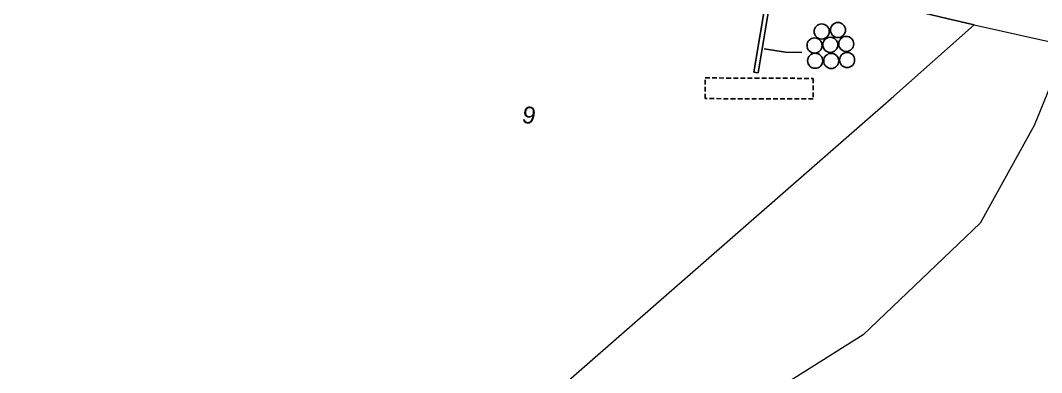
# Model space of a CAD drawing. Header units: metres. Extents: x 311347 to 316656, y 6252667 to 6255486.
# Drawn here: x 314381.4 to 314489.6, y 6254457.7 to 6254494.9 of the extents above; entities that cross this region are included whole.
import ezdxf
from ezdxf.enums import TextEntityAlignment as Align

# ---------------------------------------------------------------- set-up
doc = ezdxf.new("R2010")
doc.units = ezdxf.units.M
doc.linetypes.add('DASHED', pattern=[0.75, 0.5, -0.25])
doc.layers.get('0').update_dxf_attribs({"color": 6})
doc.layers.add('Cadastre Land Parcels_SP_EXT', color=9, linetype='Continuous', lineweight=5)
doc.layers.add('Duct_SP_EXT', color=7, linetype='Continuous')
doc.layers.add('UNKNOWN_FEATURES', color=1, linetype='DASHED', plot=False)
doc.styles.get("Standard").update_dxf_attribs({"font": 'arial.ttf'})

# ---------------------------------------------------------------- blocks, each defined once
blk = doc.blocks.new('DUCT_EXT')
blk.add_circle((0, 0.8), 0.8)
at = {"flags": 1}
blk.add_attdef('Z', (0, 0), '', height=0.2, dxfattribs=at)
at = {"flags": 9}
for tag, p in [('DUCT_CODE', (0, 0)), ('XSECT_TYPE', (0, -0.2)), ('STATE', (0, -0.6)), ('FB_REFERENCE', (0, -0.4)), ('NOTES', (0, -0.8))]:
    blk.add_attdef(tag, text='', height=0.2, dxfattribs=at).set_placement(p, align=Align.MIDDLE_LEFT)

msp = doc.modelspace()

# ---------------------------------------------------------------- linework, layer by layer
at = {"layer": 'Cadastre Land Parcels_SP_EXT', "linetype": 'Continuous'}
msp.add_lwpolyline([(314497.06, 6254523.59), (314485.74, 6254528.98), (314480.72, 6254527.82), (314480.03, 6254525.94), (314479.37, 6254524.04), (314478.74, 6254522.13), (314478.15, 6254520.2), (314477.58, 6254518.26), (314477.06, 6254516.32), (314476.56, 6254514.37), (314476.1, 6254512.4), (314475.67, 6254510.43), (314475.27, 6254508.45), (314474.91, 6254506.47), (314474.58, 6254504.49), (314474.28, 6254502.5), (314474.01, 6254500.5), (314473.78, 6254498.5), (314473.58, 6254496.49), (314474.88, 6254496.27), (314479.61, 6254495.14), (314482.49, 6254494.49), (314492.3, 6254492.29)], dxfattribs=at)
for points in [[(314367.39, 6254453.2), (314372.08, 6254452.11), (314421.44, 6254441.03), (314424.66, 6254443.85), (314473.97, 6254486.91), (314482.49, 6254494.49), (314479.61, 6254495.14), (314474.88, 6254496.27), (314473.58, 6254496.49), (314459.29, 6254499.71), (314428.36, 6254506.67), (314408.84, 6254511.06), (314381.41, 6254517.32), (314367.39, 6254453.2)], [(314558.11, 6254477.54), (314493.15, 6254492.1), (314492.3, 6254492.29), (314488.85, 6254483.82), (314483.12, 6254473.46), (314470.73, 6254461.63), (314457.95, 6254453.59), (314445.16, 6254449.05), (314438.28, 6254440.86), (314432.92, 6254428.12), (314425.72, 6254416.92), (314420.74, 6254408.69), (314418.54, 6254397.11), (314433.56, 6254391.81), (314465.42, 6254384.65), (314558.11, 6254477.54)]]:
    msp.add_lwpolyline(points, close=True, dxfattribs=at)
at = {"layer": 'Duct_SP_EXT'}
for p, q in [((314461.07, 6254500.95), (314459.13, 6254489.47)), ((314461.54, 6254500.87), (314459.6, 6254489.39)), ((314459.13, 6254489.47), (314459.37, 6254489.43)), ((314459.6, 6254489.39), (314459.37, 6254489.43))]:
    msp.add_line(p, q, dxfattribs=at)
msp.add_lwpolyline([(314464.24, 6254491.56), (314462.49, 6254491.57), (314460.23, 6254491.92)], dxfattribs=at)
at = {"layer": 'UNKNOWN_FEATURES'}
msp.add_lwpolyline([(314453.98, 6254488.85), (314465.43, 6254488.8), (314465.44, 6254486.62), (314453.99, 6254486.66), (314453.98, 6254488.85)], dxfattribs=at)

# ---------------------------------------------------------------- block references
at = {"layer": 'Duct_SP_EXT'}
for p in [(314466.34, 6254492.97), (314468.06, 6254493.12), (314465.58, 6254491.49), (314467.25, 6254491.56), (314468.94, 6254491.65), (314465.64, 6254489.87), (314467.35, 6254489.85), (314469.03, 6254489.95)]:
    msp.add_blockref('DUCT_EXT', p, dxfattribs=at)

# ---------------------------------------------------------------- texts
at = {"layer": 'Cadastre Land Parcels_SP_EXT'}
msp.add_text('9', height=1.8, rotation=348.419, dxfattribs=at).set_placement((314434.46, 6254484.17))

doc.saveas('drawing.dxf')
